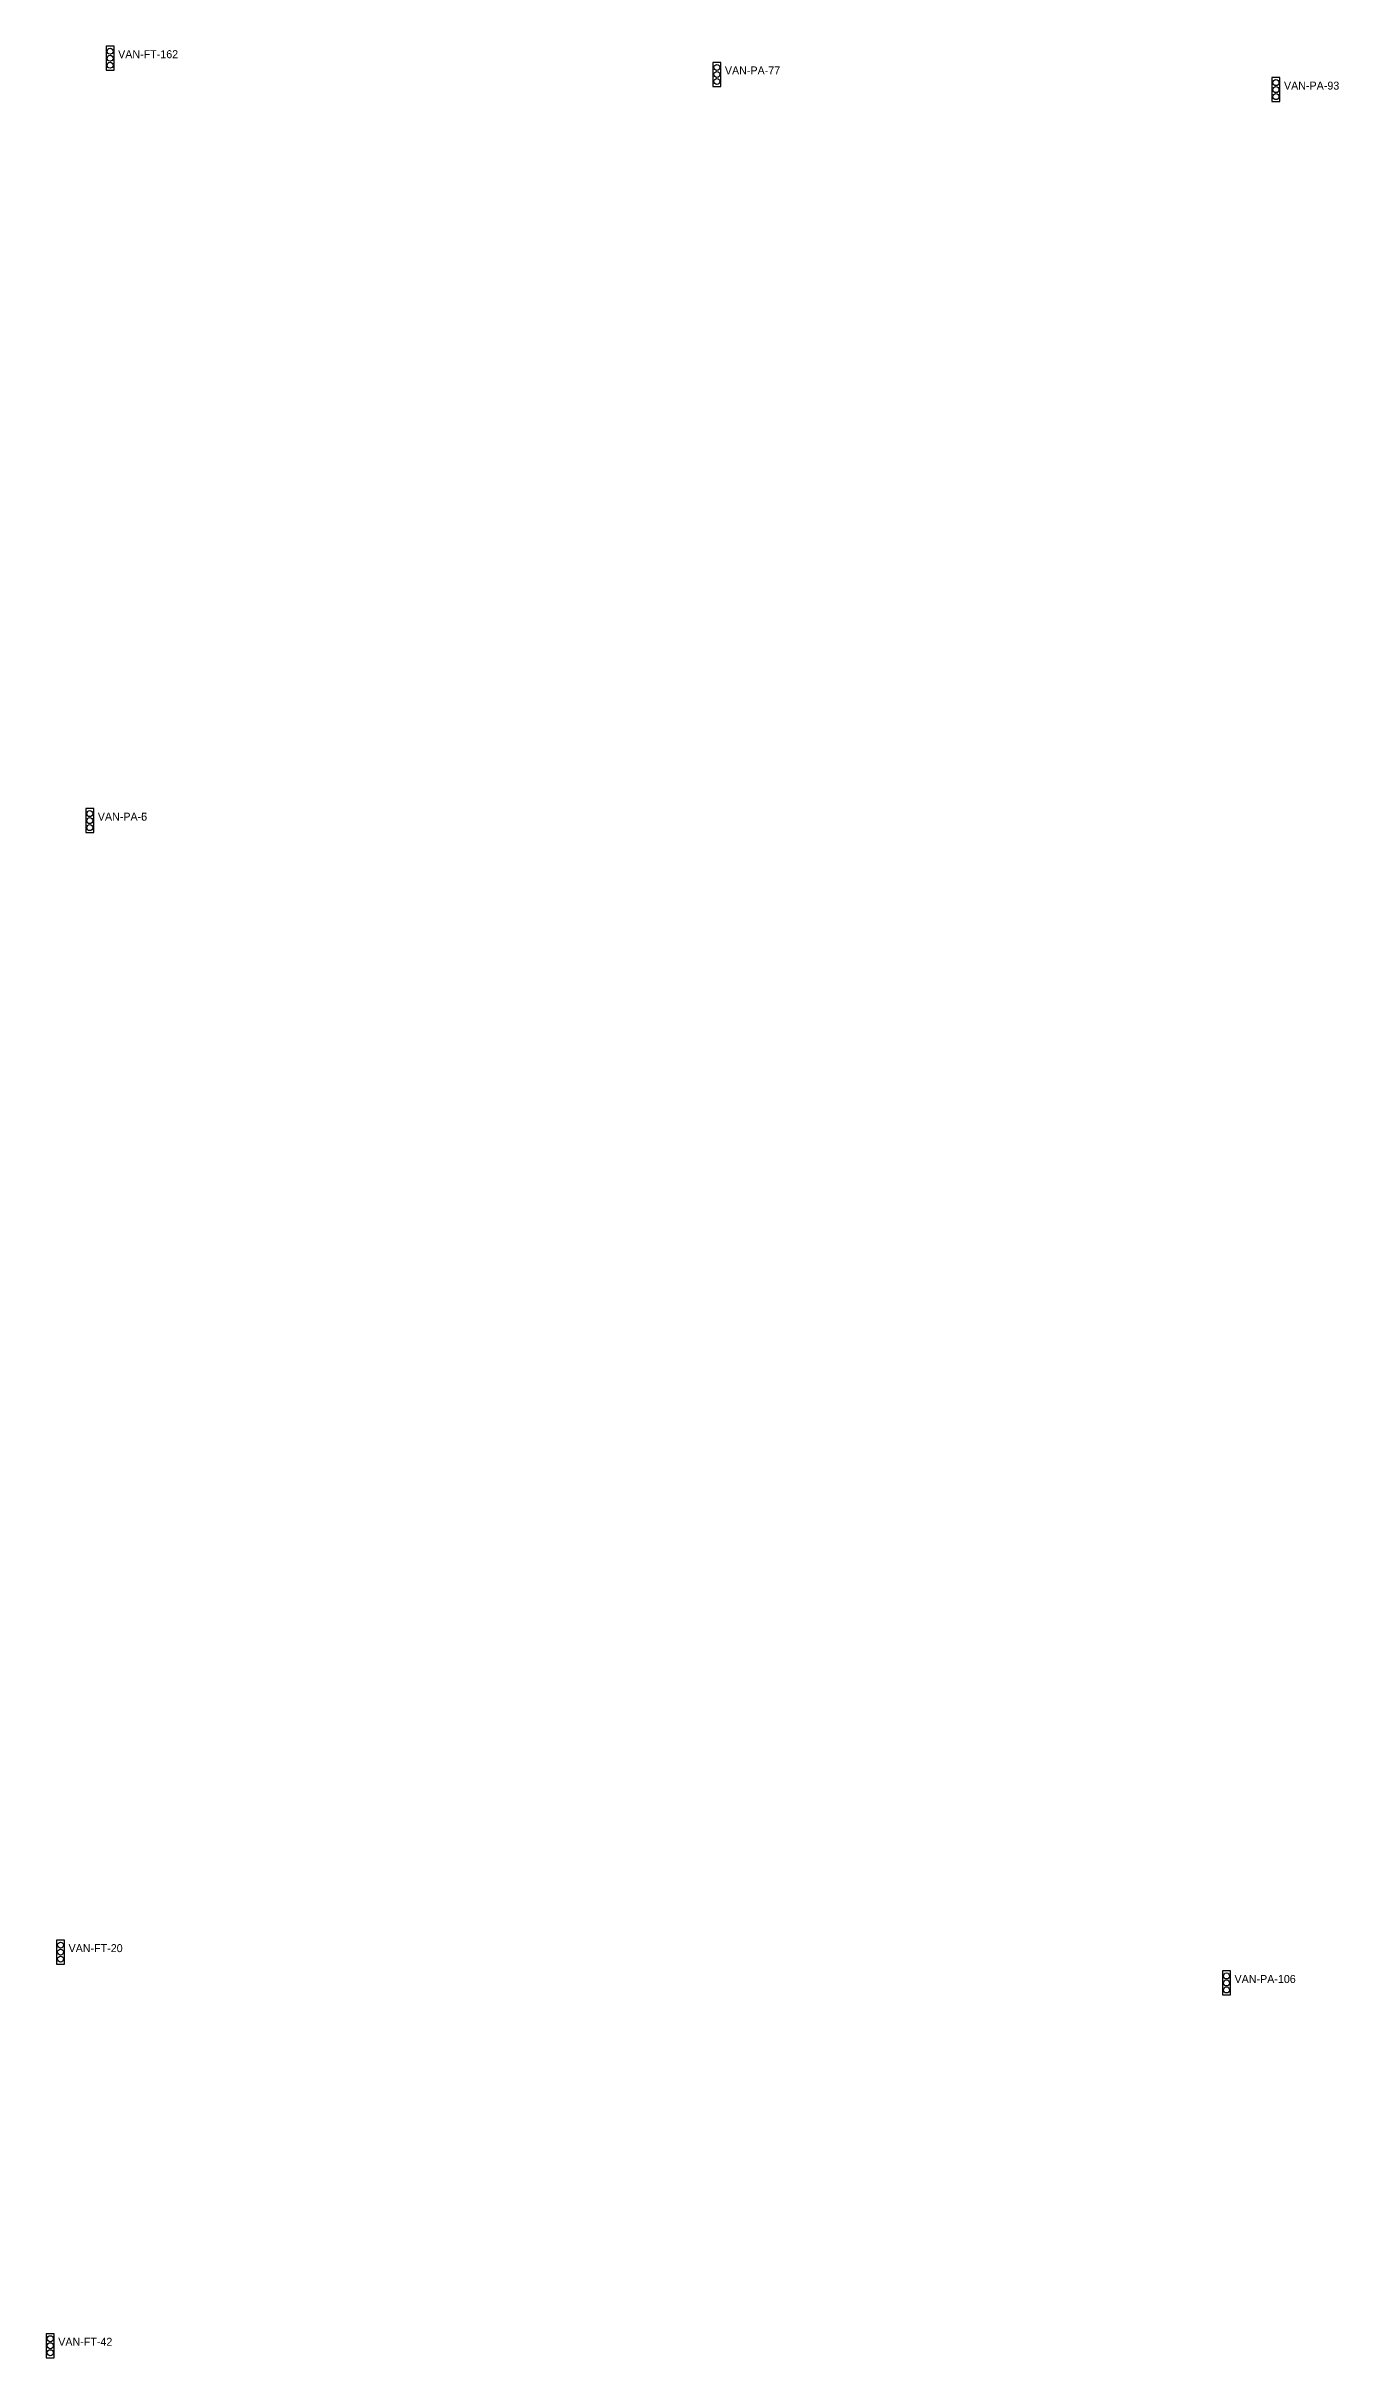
# Model space of a CAD drawing. Header units: inches. Extents: x 486474 to 494239, y 5455982 to 5460069.
# Drawn here: x 486474 to 486798, y 5456760 to 5457338 of the extents above; entities that cross this region are included whole.
import ezdxf

# ---------------------------------------------------------------- set-up
doc = ezdxf.new("R2010")
doc.units = ezdxf.units.IN
doc.header["$MEASUREMENT"] = 0
doc.layers.add('Traffic Signals', color=10, linetype='Continuous')

msp = doc.modelspace()

# ---------------------------------------------------------------- linework, layer by layer
at = {"layer": 'Traffic Signals', "color": 1}
for points in [[(486489.45, 5457331.62), (486491.45, 5457331.62), (486491.45, 5457337.62), (486489.45, 5457337.62)], [(486641.15, 5457327.56), (486643.15, 5457327.56), (486643.15, 5457333.56), (486641.15, 5457333.56)], [(486780.93, 5457323.77), (486782.93, 5457323.77), (486782.93, 5457329.77), (486780.93, 5457329.77)], [(486484.37, 5457141.04), (486486.37, 5457141.04), (486486.37, 5457147.04), (486484.37, 5457147.04)], [(486484.37, 5457141.04), (486486.37, 5457141.04), (486486.37, 5457147.04), (486484.37, 5457147.04)], [(486477.06, 5456858.2), (486479.06, 5456858.2), (486479.06, 5456864.2), (486477.06, 5456864.2)], [(486768.56, 5456850.49), (486770.56, 5456850.49), (486770.56, 5456856.49), (486768.56, 5456856.49)], [(486474.48, 5456759.81), (486476.48, 5456759.81), (486476.48, 5456765.81), (486474.48, 5456765.81)]]:
    msp.add_lwpolyline(points, close=True, dxfattribs=at)
for centre in [(486490.45, 5457336.37), (486490.45, 5457334.62), (486490.45, 5457332.87), (486642.15, 5457332.31), (486642.15, 5457330.56), (486642.15, 5457328.81), (486781.93, 5457328.52), (486781.93, 5457326.77), (486781.93, 5457325.02), (486485.37, 5457145.79), (486485.37, 5457145.79), (486485.37, 5457144.04), (486485.37, 5457144.04), (486485.37, 5457142.29), (486485.37, 5457142.29), (486478.06, 5456862.95), (486478.06, 5456861.2), (486478.06, 5456859.45), (486769.56, 5456855.24), (486769.56, 5456853.49), (486769.56, 5456851.74), (486475.48, 5456764.56), (486475.48, 5456762.81), (486475.48, 5456761.06)]:
    msp.add_circle(centre, 0.75, dxfattribs=at)

# ---------------------------------------------------------------- texts
for s, p in [('VAN-FT-162', (486492.45, 5457334.62)), ('VAN-PA-77', (486644.15, 5457330.56)), ('VAN-PA-93', (486783.93, 5457326.77)), ('VAN-PA-6', (486487.37, 5457144.04)), ('VAN-PA-5', (486487.37, 5457144.04)), ('VAN-FT-20', (486480.06, 5456861.2)), ('VAN-PA-106', (486771.56, 5456853.49)), ('VAN-FT-42', (486477.48, 5456762.81))]:
    msp.add_text(s, height=2, dxfattribs=at).set_placement(p)

doc.saveas('drawing.dxf')
